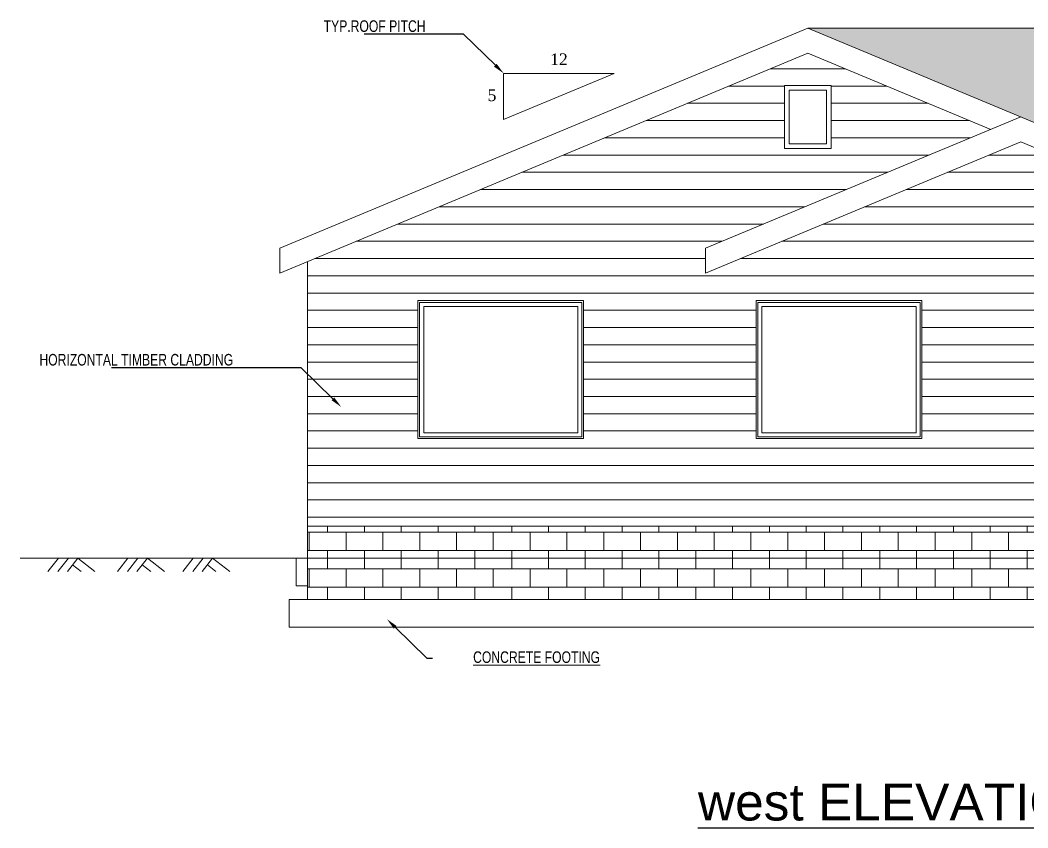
# Model space of a CAD drawing. Header units: inches. Extents: x 26998 to 46838, y -509 to 4343.
# Drawn here: x 37762.3 to 38200.4, y 1113.4 to 1464.6 of the extents above; entities that cross this region are included whole.
import ezdxf
from ezdxf import colors
from ezdxf.entities.mleader import LeaderData, LeaderLine
from ezdxf.math import Vec2, Vec3

# ---------------------------------------------------------------- set-up
doc = ezdxf.new("R2010")
doc.units = ezdxf.units.IN
doc.header["$LTSCALE"] = 0.5
doc.header["$MEASUREMENT"] = 0
for name, color, linetype, lineweight in [('A-Glaz', 51, 'Continuous', 25), ('A-ROOF', 132, 'Continuous', 18), ('CAD_  Default_Lines', 7, 'Continuous', 5), ('Dimensions', 7, 'Continuous', 0), ('I-WALL', 2, 'Continuous', 18), ('S-BEAM', 12, 'Continuous', 9), ('shingle', 8, 'Continuous', 5), ('SWING', 4, 'Continuous', 5), ('window', 2, 'Continuous', 20), ('Windows_ Labels', 7, 'Continuous', 9)]:
    doc.layers.add(name, color=color, linetype=linetype, lineweight=lineweight)
doc.layers.add('S-FNDN', color=32, linetype='Continuous', lineweight=5, transparency=0.5)
doc.styles.add('ARIAL', font='arial.ttf')
doc.styles.add('Dimension_style1', font='times.ttf')
doc.styles.get("Standard").update_dxf_attribs({"font": 'romans.shx', "width": 0.75})

# ---------------------------------------------------------------- blocks, each defined once
blk = doc.blocks.new('Fixed - 72_ x 31-485810-West')
at = {"layer": 'A-Glaz', "lineweight": 9}
for p, q in [((-142.29, 84), (-142.29, 24)), ((-70.29, 84), (-142.29, 84)), ((-141.54, 83.25), (-71.04, 83.25)), ((-141.54, 24.75), (-141.54, 83.25)), ((-71.04, 83.25), (-71.04, 24.75)), ((-70.29, 24), (-70.29, 84)), ((-139.79, 26.5), (-139.79, 81.5)), ((-139.79, 81.5), (-72.79, 81.5)), ((-72.79, 81.5), (-72.79, 26.5)), ((-72.79, 26.5), (-139.79, 26.5)), ((-142.29, 24), (-70.29, 24)), ((-71.04, 24.75), (-141.54, 24.75))]:
    blk.add_line(p, q, dxfattribs=at)
blk = doc.blocks.new('Structural Foundations 1 - Structural Foundations 1-510110-West')
at = {"layer": 'S-FNDN', "lineweight": 9}
h = blk.add_hatch(dxfattribs=at)
h.set_pattern_fill('FP_1', color=256, style=0, pattern_type=2)
h.set_pattern_definition([(0, (0, -46), (0, 8), []), (90, (0, -46), (-8, 8), [8, -8])])
h.paths.add_polyline_path([(-116.33, -46), (97.71, -46), (97.71, -14), (-337.29, -14), (-337.29, -46), (-237.84, -46)], flags=0)
at = {"layer": 'S-FNDN'}
for p, q in [((-337.29, -14), (97.71, -14)), ((-337.29, -46), (-337.29, -14)), ((97.71, -46), (97.71, -14))]:
    blk.add_line(p, q, dxfattribs=at)
blk = doc.blocks.new('Structural Foundations 2 - Structural Foundations 2-512180-West')
at = {"layer": 'S-FNDN'}
for p, q in [((-345.29, -46), (105.71, -46)), ((-345.29, -46), (-345.29, -58)), ((105.71, -58), (-345.29, -58))]:
    blk.add_line(p, q, dxfattribs=at)
blk = doc.blocks.new('Structural Framing 28 - Structural Framing 1-548932-West')
at = {"layer": 'S-BEAM'}
for p, q in [((-342.29, -28), (-337.29, -28)), ((-342.29, -40), (-342.29, -28)), ((-337.29, -40), (-342.29, -40))]:
    blk.add_line(p, q, dxfattribs=at)

msp = doc.modelspace()

# ---------------------------------------------------------------- hatches: boundary and pattern name
at = {"layer": 'shingle', "lineweight": 5, "true_color": 0x939598, "transparency": 33554559}
h = msp.add_hatch(dxfattribs=at)
h.set_pattern_fill('AR-RSHKE', color=252, scale=0.3)
h.set_pattern_definition([(0, (-19073.4316, 13255.98), (7.65, 3.6), [1.8, -1.5, 2.1, -0.9, 2.7, -1.2]), (0, (-19071.6316, 13256.13), (7.65, 3.6), [1.5, -5.7, 1.2, -1.8]), (0, (-19068.0316, 13255.755), (7.65, 3.6), [0.9, -9.3]), (90, (-19073.4316, 13255.9798), (-2.55, 3.6), [3.45, -10.95]), (90, (-19071.6316, 13255.9798), (-2.55, 3.6), [3.375, -11.025]), (90, (-19070.1316, 13255.9798), (-2.55, 3.6), [3.15, -11.25]), (90, (-19068.0316, 13255.7548), (-2.55, 3.6), [3.45, -10.95]), (90, (-19067.1316, 13255.7548), (-2.55, 3.6), [3.45, -10.95]), (90, (-19064.4316, 13255.9798), (-2.55, 3.6), [3.3, -11.1])])
h.paths.add_polyline_path([(38442.2515471, 1461.1183787), (38104.7515302, 1461.1183787), (38334.6507125, 1365.3270527), (38442.2515471, 1365.3270527)])
at = {"layer": 'SWING', "lineweight": 5}
h = msp.add_hatch(dxfattribs=at)
h.set_pattern_fill('LINE', color=256, scale=60)
h.set_pattern_definition([(0, (-19073.4316, 13255.98), (0, 7.5), [])])
h.paths.add_polyline_path([(38184.2515471, 1417.1600383), (38104.7515471, 1450.2850383), (37887.2515471, 1359.6600383), (37887.2515471, 1244.6600383), (38322.2515471, 1244.6600383), (38322.2515471, 1359.6600383), (38197.2515471, 1411.7433717), (38060.2515471, 1354.6600383), (38060.2515471, 1365.4933717)])
h.paths.add_polyline_path([(38007.2515471, 1342.6600383), (38007.2515471, 1282.6600383), (37935.2515471, 1282.6600383), (37935.2515471, 1342.6600383)], flags=16)
h.paths.add_polyline_path([(38006.5015471, 1341.9100383), (38006.5015471, 1283.4100383), (37936.0015471, 1283.4100383), (37936.0015471, 1341.9100383)], flags=0)
h.paths.add_polyline_path([(38004.7515471, 1340.1600383), (38004.7515471, 1285.1600383), (37937.7515471, 1285.1600383), (37937.7515471, 1340.1600383)], flags=0)
h.paths.add_polyline_path([(38094.6475742, 1408.8091214), (38094.6475742, 1436.248654), (38114.85552, 1436.248654), (38114.85552, 1408.8091214)], flags=16)
h.paths.add_polyline_path([(38082.2515471, 1342.6600383), (38154.2515471, 1342.6600383), (38154.2515471, 1282.6600383), (38082.2515471, 1282.6600383)], flags=16)
h.paths.add_polyline_path([(38096.6475742, 1410.8091214), (38096.6475742, 1434.248654), (38112.85552, 1434.248654), (38112.85552, 1410.8091214)], flags=0)
h.paths.add_polyline_path([(38083.0015471, 1341.9100383), (38153.5015471, 1341.9100383), (38153.5015471, 1283.4100383), (38083.0015471, 1283.4100383)], flags=0)
h.paths.add_polyline_path([(38084.7515471, 1340.1600383), (38151.7515471, 1340.1600383), (38151.7515471, 1285.1600383), (38084.7515471, 1285.1600383)], flags=0)
h.paths.add_polyline_path([(38242.2515471, 1342.6600383), (38278.2515471, 1342.6600383), (38278.2515471, 1282.6600383), (38242.2515471, 1282.6600383)], flags=16)
h.paths.add_polyline_path([(38243.0015471, 1341.9100383), (38277.5015471, 1341.9100383), (38277.5015471, 1283.4100383), (38243.0015471, 1283.4100383)], flags=0)
h.paths.add_polyline_path([(38244.7515471, 1340.1600383), (38275.7515471, 1340.1600383), (38275.7515471, 1285.1600383), (38244.7515471, 1285.1600383)], flags=0)

# ---------------------------------------------------------------- linework, layer by layer
at = {"layer": 'A-ROOF'}
for p, q in [((38104.7515471, 1461.1183717), (37875.2515471, 1365.4933717)), ((38442.2515471, 1461.1183787), (38104.7515471, 1461.1183787)), ((38104.7515471, 1461.1183717), (38334.2515471, 1365.4933717)), ((37875.2515471, 1354.6600383), (38104.7515471, 1450.2850383)), ((38104.7515471, 1450.2850383), (38184.2515471, 1417.1600383)), ((37972.5079215, 1421.5049662), (37972.5079215, 1441.5049662)), ((37972.5079215, 1441.5049662), (38020.5079215, 1441.5049662)), ((38020.5079215, 1441.5049662), (37972.5079215, 1421.5049662)), ((38060.2515471, 1365.4933717), (38197.2515471, 1422.576705)), ((38197.2515471, 1411.7433717), (38060.2515471, 1354.6600383)), ((38334.2515471, 1354.6600383), (38197.2515471, 1411.7433717)), ((37875.2515471, 1365.4933717), (37875.2515471, 1354.6600383)), ((38060.2515471, 1354.6600383), (38060.2515471, 1365.4933717))]:
    msp.add_line(p, q, dxfattribs=at)
at = {"layer": 'Dimensions'}
for p, q in [((37778.9859745, 1230.6600383), (37774.4333249, 1224.8204946)), ((37783.3443188, 1230.6600383), (37778.7916692, 1224.8204946)), ((37787.4215111, 1230.6600383), (37782.8688614, 1224.8204946)), ((37785.1451863, 1227.7402665), (37788.8615111, 1224.8204946)), ((37787.4215111, 1230.6600383), (37794.8541607, 1224.8204946)), ((37809.2077948, 1230.6600383), (37804.6551452, 1224.8204946)), ((37813.5661391, 1230.6600383), (37809.0134895, 1224.8204946)), ((37817.6433314, 1230.6600383), (37813.0906818, 1224.8204946)), ((37815.3670066, 1227.7402665), (37819.0833314, 1224.8204946)), ((37817.6433314, 1230.6600383), (37825.075981, 1224.8204946)), ((37837.5581971, 1230.6600383), (37833.0055475, 1224.8204946)), ((37841.9165414, 1230.6600383), (37837.3638918, 1224.8204946)), ((37845.9937337, 1230.6600383), (37841.4410841, 1224.8204946)), ((37843.7174089, 1227.7402665), (37847.4337337, 1224.8204946)), ((37845.9937337, 1230.6600383), (37853.4263833, 1224.8204946))]:
    msp.add_line(p, q, dxfattribs=at)
at = {"layer": 'I-WALL'}
for p, q in [((37887.2515471, 1359.6600383), (37887.2515471, 1244.6600383)), ((37935.2515471, 1282.6600383), (37935.2515471, 1342.6600383)), ((37935.2515471, 1342.6600383), (38007.2515471, 1342.6600383)), ((38007.2515471, 1342.6600383), (38007.2515471, 1282.6600383)), ((38082.2515471, 1282.6600383), (38082.2515471, 1342.6600383)), ((38082.2515471, 1342.6600383), (38154.2515471, 1342.6600383)), ((38154.2515471, 1342.6600383), (38154.2515471, 1282.6600383)), ((38007.2515471, 1282.6600383), (37935.2515471, 1282.6600383)), ((38154.2515471, 1282.6600383), (38082.2515471, 1282.6600383))]:
    msp.add_line(p, q, dxfattribs=at)
at = {"layer": 'SWING', "lineweight": 5}
msp.add_line((38562.7889402, 1230.6600383), (37762.3423945, 1230.6600383), dxfattribs=at)
for points in [[(38094.6475742, 1436.248654), (38114.85552, 1436.248654), (38114.85552, 1408.8091214), (38094.6475742, 1408.8091214)], [(38096.6475742, 1434.248654), (38112.85552, 1434.248654), (38112.85552, 1410.8091214), (38096.6475742, 1410.8091214)]]:
    msp.add_lwpolyline(points, close=True, dxfattribs=at)

# ---------------------------------------------------------------- block references
at = {"layer": 'A-Glaz'}
for p in [(38077.5394139, 1258.6600383), (38224.5394139, 1258.6600383)]:
    msp.add_blockref('Fixed - 72_ x 31-485810-West', p, dxfattribs=at)
at = {"layer": 'S-BEAM'}
msp.add_blockref('Structural Framing 28 - Structural Framing 1-548932-West', (38224.5394139, 1258.6600383), dxfattribs=at)
at = {"layer": 'S-FNDN'}
for name in ['Structural Foundations 1 - Structural Foundations 1-510110-West', 'Structural Foundations 2 - Structural Foundations 2-512180-West']:
    msp.add_blockref(name, (38224.5394139, 1258.6600383), dxfattribs=at)

# ---------------------------------------------------------------- texts
at = {"layer": 'window', "lineweight": 30, "insert": (38056.9703705, 1132.6103256), "char_height": 16, "width": 464.625, "attachment_point": 1, "style": 'ARIAL'}
msp.add_mtext('{\\Lwest ELEVATION       }', dxfattribs=at)
at = {"layer": 'Windows_ Labels', "char_height": 5.0413287, "attachment_point": 7, "style": 'Dimension_style1'}
for s, insert in [('12', (37992.7503193, 1445.1154988)), ('5', (37965.5413093, 1429.3669045))]:
    msp.add_mtext(s, dxfattribs=dict(at, insert=insert))

# ---------------------------------------------------------------- leaders
at = {"layer": 'CAD_  Default_Lines'}
ml = msp.add_multileader_mtext('Standard', dxfattribs=at)
ml.set_content('{\\fArial|b0|i0|c0|p34;TYP.ROOF PITCH}', color=256)
ml.set_leader_properties()
ml.build(insert=Vec2(0, 0))
ml.multileader.update_dxf_attribs({"text_right_attachment_type": 6, "dogleg_length": 0.060208, "arrow_head_size": 5.0413287})
ctx = ml.context
ctx.base_point, ctx.char_height, ctx.arrow_head_size, ctx.landing_gap_size, ctx.plane_origin = Vec3(37908.7780426, 1462.0025644), 5.041328701, 5.0413287, 0.0756199, Vec3(37851.5658991, 1490.5524745)
ctx.right_attachment = 6
notes = []
notes.append((ctx, [(1, (1, 1, 0), (37955.1200954, 1458.5166197), (-1, 0), 2.4282284, [(0, [(37972.5079215, 1441.5049662)], 0, [])])]))
ctx.mtext.insert, ctx.mtext.flow_direction = Vec3(37894.2661343, 1464.5662142), 5
ml = msp.add_multileader_mtext('Standard', dxfattribs=at)
ml.set_content('{\\fArial|b0|i0|c0|p34;HORIZONTAL TIMBER CLADDING }', color=256)
ml.set_leader_properties()
ml.build(insert=Vec2(0, 0))
ml.multileader.update_dxf_attribs({"text_right_attachment_type": 6, "dogleg_length": 0.060208, "arrow_head_size": 5.0413287})
ctx = ml.context
ctx.base_point, ctx.char_height, ctx.arrow_head_size, ctx.landing_gap_size, ctx.plane_origin = Vec3(37798.4672136, 1316.9271595), 5.041328701, 5.0413287, 0.0756199, Vec3(37780.9658501, 1345.4770696)
ctx.right_attachment = 6
notes.append((ctx, [(1, (1, 1, 0), (37884.5200465, 1313.4412148), (-1, 0), 2.4282284, [(0, [(37901.9078725, 1296.4295612)], 0, [])])]))
ctx.mtext.insert, ctx.mtext.flow_direction = Vec3(37770.7183787, 1319.4908093), 5
ml = msp.add_multileader_mtext('Standard', dxfattribs=at)
ml.set_content('{\\fArial|b0|i0|c0|p34;\\LCONCRETE FOOTING}', color=256)
ml.set_leader_properties()
ml.build(insert=Vec2(0, 0))
ml.multileader.update_dxf_attribs({"text_right_attachment_type": 6, "dogleg_length": 0.060208, "arrow_head_size": 5.0413287})
ctx = ml.context
ctx.base_point, ctx.char_height, ctx.arrow_head_size, ctx.landing_gap_size, ctx.plane_origin = Vec3(37941.5686668, 1187.1405206), 5.041328701, 5.0413287, 0.0756199, Vec3(38042.6946347, 1155.1046659)
ctx.right_attachment, ctx.text_align_type = 6, 2
notes.append((ctx, [(1, (1, 1, 0), (37939.1404384, 1187.1405206), (1, 0), 2.4282284, [(0, [(37921.7526123, 1204.1521742)], 0, [])])]))
ctx.mtext.insert, ctx.mtext.alignment, ctx.mtext.flow_direction = Vec3(38014.4099861, 1190.1653179), 3, 5
for ctx, leaders in notes:
    for number, flags, end, landing, length, lines in leaders:
        leader = LeaderData()
        leader.index, (leader.has_last_leader_line, leader.has_dogleg_vector, leader.attachment_direction) = number, flags
        leader.last_leader_point, leader.dogleg_vector, leader.dogleg_length = Vec3(end), Vec3(landing), length
        for number, points, colour, breaks in lines:
            line = LeaderLine()
            line.index, line.vertices, line.color, line.breaks = number, Vec3.list(points), colors.encode_raw_color(colour), breaks
            leader.lines.append(line)
        ctx.leaders.append(leader)

doc.saveas('drawing.dxf')
